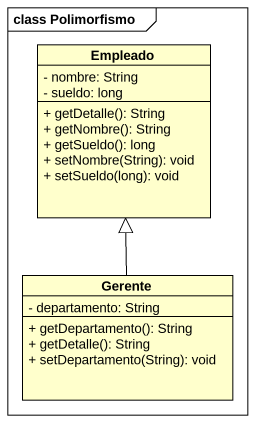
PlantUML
@startuml
mainframe class Polimorfismo
hide circle
hide empty members
skinparam classAttributeIconSize 0
class Empleado {
  - nombre: String
  - sueldo: long
  + getDetalle(): String
  + getNombre(): String
  + getSueldo(): long
  + setNombre(String): void
  + setSueldo(long): void
}
class Gerente {
  - departamento: String
  + getDepartamento(): String
  + getDetalle(): String
  + setDepartamento(String): void
}
Gerente -up-|> Empleado
@enduml
